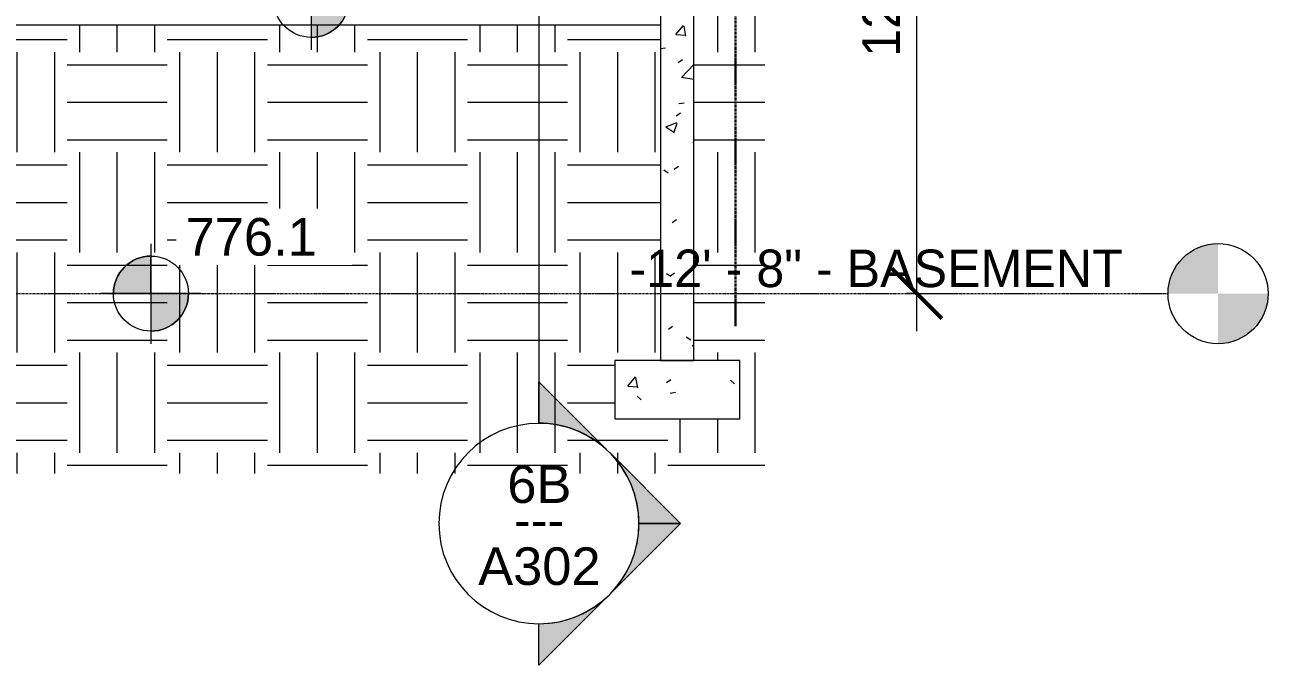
# Model space of a CAD drawing. Header units: inches. Extents: x 1822 to 8392, y -297 to 673.
# Drawn here: x 8094 to 8392.1, y -241 to -87.6 of the extents above; entities that cross this region are included whole.
import ezdxf

# ---------------------------------------------------------------- set-up
doc = ezdxf.new("R2010")
doc.units = ezdxf.units.IN
doc.header["$MEASUREMENT"] = 0
doc.linetypes.add('Grid Line 1_2_', pattern=[0.875, 0.5, -0.125, 0.125, -0.125])
doc.linetypes.add('Grid Line 1_2__2_', pattern=[0.875, 0.5, -0.125, 0.125, -0.125])
for name, color, linetype, lineweight in [('0-4', 250, 'Continuous', 5), ('A-ANNO-DIMS', 211, 'Continuous', 9), ('A-ANNO-DIMS-96', 211, 'Continuous', 9), ('A-FLOR-LEVL', 51, 'Continuous', 9), ('A-FLOR-LEVL-4', 51, 'Grid Line 1_2_', 9), ('A-WALL-1', 7, 'Continuous', 9), ('A-WALL-PATT-3', 252, 'Continuous', 9), ('C-TOPO', 7, 'Continuous', 9), ('C-TOPO-1', 252, 'Continuous', 9), ('G-ANNO-DIMS', 111, 'Continuous', 9), ('G-ANNO-SYMB', 111, 'Continuous', 9), ('S-FNDN-2', 7, 'Continuous', 9), ('S-FNDN-6', 252, 'Continuous', 9), ('S-GRID-1', 1, 'Grid Line 1_2__2_', 30)]:
    doc.layers.add(name, color=color, linetype=linetype, lineweight=lineweight)
doc.styles.add('Arial', font='arial.ttf', dxfattribs={"height": 9})
doc.styles.add('Century Gothic', font='ufonts.com_century-gothic.ttf', dxfattribs={"height": 9})
doc.dimstyles.new('OD__1__Tol__', dxfattribs={"dimscale": 12, "dimtxt": 9.397514, "dimasz": 1, "dimexe": 0.75, "dimexo": 0.5, "dimgap": 0.125, "dimtad": 1, "dimdec": 0, "dimzin": 3, "dimdsep": 46, "dimlunit": 4, "dimtxsty": 'Century Gothic', "dimblk1": 'OBLIQUE', "dimblk2": 'OBLIQUE', "dimsah": 1, "dimcen": 0.09, "dimdle": 0.75, "dimazin": 0, "dimtfac": 1, "dimtdec": 4, "dimtix": 1, "dimtmove": 0, "dimatfit": 3, "dimfxl": 1, "dimtvp": 1, "dimtfill": 1, "dimfrac": 2, "dimtolj": 1, "dimtzin": 0, "dimarcsym": 2})
pattern_1 = [(0, (2872.12, 124.832), (24, 24), [24, -24]), (0, (2872.12, 133.832), (24, 24), [24, -24]), (0, (2872.12, 142.832), (24, 24), [24, -24]), (90, (2875.12, 145.832), (-24, 24), [24, -24]), (90, (2884.12, 145.832), (-24, 24), [24, -24]), (90, (2893.12, 145.832), (-24, 24), [24, -24])]
pattern_2 = [(50, (2872.12, 124.832), (27.5427, -2.4099), [2.88, -31.68]), (355, (2872.12, 124.832), (-5.3278, 28.8843), [2.304, -25.344]), (100.451, (2874.416, 124.63), (22.2153, 26.474), [2.448, -26.924]), (46.184, (2872.12, 132.512), (40.982, -6.3564), [4.32, -47.52]), (96.636, (2875.536, 131.982), (35.8907, 37.406), [3.671, -40.386]), (351.184, (2872.12, 132.51), (35.891, 37.4062), [3.456, -38.016]), (21, (2875.96, 130.592), (22.921, -15.4607), [2.88, -31.68]), (326, (2875.96, 130.592), (9.3435, 27.8457), [2.304, -25.344]), (71.451, (2877.87, 129.303), (32.2648, 12.3844), [2.448, -26.924]), (37.5, (2872.121, 124.832), (0.46686, 12.7827), [1.267, -23.77, 1.267, -24.461, -25.44]), (37.5, (2872.121, 124.832), (0.46686, 12.7827), [-50.765, 1.267, -24.173]), (7.5, (2872.121, 124.832), (10.1016, 15.1451), [1.267, -13.402, 1.267, -23.194, -9.696]), (7.5, (2872.121, 124.832), (10.1016, 15.1451), [-39.13, 1.267, -8.429]), (327.5, (2863.558, 124.832), (20.49916, -0.86578), [1.267, -8.333, 1.267, -28.685, -39.744]), (327.5, (2863.558, 124.832), (20.49916, -0.86578), [-39.552, 1.267, -38.477]), (317.5, (2859.718, 124.832), (22.3948, 3.8443), [1.267, -11.213, 1.267, -18.624, -28.224]), (317.5, (2859.718, 124.832), (22.3948, 3.8443), [-32.371, 1.267, -26.957])]

# ---------------------------------------------------------------- blocks, each defined once
blk = doc.blocks.new('CTR  - Topography_rvt-3-SECTION AT INTAKE AREA WELL')
at = {"layer": 'C-TOPO-1'}
h = blk.add_hatch(dxfattribs=at)
h.set_pattern_fill('FP_164', color=256, style=0, pattern_type=2)
h.set_pattern_definition(pattern_1)
h.paths.add_polyline_path([(3145.65, -195.13), (3161.33, -195.13), (3161.33, -16.5), (3144.32, -16.45), (3144.32, -168), (3155.32, -168), (3155.32, -182), (3144.32, -182), (3144.32, -195.13)], flags=0)
h = blk.add_hatch(dxfattribs=at)
h.set_pattern_fill('FP_164', color=256, style=0, pattern_type=2)
h.set_pattern_definition(pattern_1)
h.paths.add_polyline_path([(3125.32, -195.13), (3144.32, -195.13), (3144.32, -182), (3125.32, -182), (3125.32, -168), (3136.32, -168), (3136.32, -87.61), (2640.32, -87.61), (2640.32, -168), (2651.32, -168), (2651.32, -182), (2632.32, -182), (2632.32, -195.13), (3120.6, -195.13)], flags=0)
at = {"layer": 'C-TOPO'}
for p, q in [((2962.99, -87.61), (3120.6, -87.61)), ((3120.6, -87.61), (3136.32, -87.61))]:
    blk.add_line(p, q, dxfattribs=at)
blk = doc.blocks.new('CTR - 1st Phase - Structure_rvt-3-SECTION AT INTAKE AREA WELL')
at = {"layer": 'A-WALL-PATT-3'}
h = blk.add_hatch(dxfattribs=at)
h.set_pattern_fill('FP_169', color=256, style=0, pattern_type=2)
h.set_pattern_definition(pattern_2)
h.paths.add_polyline_path([(3144.32, -168), (3144.32, -12.5), (3136.32, -12.5), (3136.32, -168)], flags=0)
at = {"layer": 'S-FNDN-6'}
h = blk.add_hatch(dxfattribs=at)
h.set_pattern_fill('FP_169', color=256, style=0, pattern_type=2)
h.set_pattern_definition(pattern_2)
h.paths.add_polyline_path([(3145.75, -182), (3155.32, -182), (3155.32, -168), (3125.32, -168), (3125.32, -182), (3144.32, -182)], flags=0)
at = {"layer": 'A-WALL-1'}
for p, q in [((3136.32, -12.5), (3136.32, -168)), ((3144.32, -168), (3144.32, -12.5)), ((3136.32, -168), (3144.32, -168))]:
    blk.add_line(p, q, dxfattribs=at)
at = {"layer": 'S-FNDN-2'}
for p, q in [((3155.32, -168), (3125.32, -168)), ((3125.32, -168), (3125.32, -182)), ((3155.32, -182), (3155.32, -168)), ((3125.32, -182), (3155.32, -182))]:
    blk.add_line(p, q, dxfattribs=at)
at = {"layer": 'S-GRID-1'}
blk.add_line((3154.32, -159.84), (3154.32, 225.14), dxfattribs=at)
blk = doc.blocks.new('Level - Level Head - Circle-50818-SECTION AT INTAKE AREA WELL')
at = {"layer": 'A-FLOR-LEVL'}
h = blk.add_hatch(color=256, dxfattribs=at)
edge = h.paths.add_edge_path(flags=0)
edge.add_line((3270.02, 0), (3258.02, 0))
edge.add_arc((3270.02, 0), 12, 90, 180, ccw=False)
edge.add_line((3270.02, 12), (3270.02, 0))
h = blk.add_hatch(color=256, dxfattribs=at)
edge = h.paths.add_edge_path(flags=0)
edge.add_line((3270.02, -12), (3270.02, 0))
edge.add_line((3270.02, 0), (3282.02, 0))
edge.add_arc((3270.02, 0), 12, 270, 360, ccw=False)
blk.add_circle((3270.02, 0), 12, dxfattribs=at)
blk = doc.blocks.new('Section - Section Head - Filled-22785-SECTION AT INTAKE AREA WELL')
at = {"layer": 'G-ANNO-SYMB'}
h = blk.add_hatch(color=256, dxfattribs=at)
edge = h.paths.add_edge_path(flags=0)
edge.add_line((3123.25, -189.24), (3107.15, -173.14))
edge.add_line((3107.15, -173.14), (3107.15, -183.05))
edge.add_arc((3107.15, -207.08), 24.03, 47.9216, 90, ccw=False)
h = blk.add_hatch(color=256, dxfattribs=at)
edge = h.paths.add_edge_path(flags=0)
edge.add_arc((3107.15, -207.08), 24, 0, 45, ccw=False)
edge.add_line((3131.15, -207.08), (3141.09, -207.08))
edge.add_line((3141.09, -207.08), (3124.12, -190.11))
h = blk.add_hatch(color=256, dxfattribs=at)
edge = h.paths.add_edge_path(flags=0)
edge.add_line((3124.12, -224.05), (3141.09, -207.08))
edge.add_line((3141.09, -207.08), (3131.15, -207.08))
edge.add_arc((3107.15, -207.08), 24, 315, 360, ccw=False)
h = blk.add_hatch(color=256, dxfattribs=at)
edge = h.paths.add_edge_path(flags=0)
edge.add_arc((3107.15, -207.08), 24.03, 270, 312.0784, ccw=False)
edge.add_line((3107.15, -231.11), (3107.15, -241.02))
edge.add_line((3107.15, -241.02), (3123.25, -224.92))
for p, q in [((3107.15, -183.05), (3107.15, -173.14)), ((3107.15, -173.14), (3123.25, -189.24)), ((3124.12, -190.11), (3141.09, -207.08)), ((3141.09, -207.08), (3124.12, -224.05)), ((3131.15, -207.08), (3141.09, -207.08)), ((3141.09, -207.08), (3131.15, -207.08)), ((3123.25, -224.92), (3107.15, -241.02)), ((3107.15, -241.02), (3107.15, -231.11))]:
    blk.add_line(p, q, dxfattribs=at)
for centre, radius, start, end in [((3107.15, -207.11), 24, 90, 270), ((3107.15, -207.08), 24.03, 47.9216, 90), ((3107.15, -207.11), 24, 270, 90), ((3107.15, -207.08), 24, 360, 45), ((3107.15, -207.08), 24, 315, 360), ((3107.15, -207.08), 24.03, 270, 312.0784)]:
    blk.add_arc(centre, radius, start, end, dxfattribs=at)
blk = doc.blocks.new('DIMBLOCK15-SECTION AT INTAKE AREA WELL')
at = {"layer": 'A-ANNO-DIMS-96'}
for p, q in [((8307.85, -161), (8307.85, 9)), ((8305.37, 0), (8316.85, 0)), ((8307.85, 0), (8305.37, 0)), ((8305.37, -152), (8316.85, -152)), ((8307.85, -152), (8305.37, -152))]:
    blk.add_line(p, q, dxfattribs=at)
at = {"layer": 'A-ANNO-DIMS-96', "lineweight": 50}
for p, q in [((8307.85, 0), (8301.85, 6)), ((8307.85, 0), (8313.85, -6)), ((8307.85, -152), (8301.85, -146)), ((8307.85, -152), (8313.85, -158))]:
    blk.add_line(p, q, dxfattribs=at)
at = {"layer": 'A-ANNO-DIMS-96', "color": 0, "insert": (8294.82, -95.24), "char_height": 9, "width": 46.1821, "attachment_point": 1, "rotation": 90, "line_spacing_factor": 0.984502, "style": 'Century Gothic', "bg_fill": 3, "box_fill_scale": 1.25, "bg_fill_color": 256, "bg_fill_true_color": 13158600, "bg_fill_transparency": 0}
blk.add_mtext('12\' - 8"', dxfattribs=at)
blk = doc.blocks.new('_Oblique')
at = {"color": 0, "linetype": 'ByBlock', "lineweight": -2}
blk.add_line((-0.5, -0.5), (0.5, 0.5), dxfattribs=at)
blk = doc.blocks.new('Spot Elevations - Spot Elevation - Target Filled-49714-SECTION AT INTAKE AREA WELL')
at = {"layer": 'G-ANNO-DIMS'}
h = blk.add_hatch(color=256, dxfattribs=at)
edge = h.paths.add_edge_path(flags=0)
edge.add_line((3052.56, -81.6), (3043.56, -81.6))
edge.add_arc((3052.56, -81.6), 9, 90, 180, ccw=False)
edge.add_line((3052.56, -72.6), (3052.56, -81.6))
h = blk.add_hatch(color=256, dxfattribs=at)
edge = h.paths.add_edge_path(flags=0)
edge.add_line((3052.56, -81.6), (3061.56, -81.6))
edge.add_arc((3052.56, -81.6), 9, 270, 360, ccw=False)
edge.add_line((3052.56, -90.6), (3052.56, -81.6))
for p, q in [((3052.56, -69.66), (3052.56, -93.6)), ((3052.56, -81.6), (3052.56, -72.6)), ((3064.56, -81.6), (3040.56, -81.6)), ((3043.56, -81.6), (3052.56, -81.6)), ((3052.56, -81.6), (3052.56, -90.6)), ((3061.56, -81.6), (3052.56, -81.6))]:
    blk.add_line(p, q, dxfattribs=at)
blk.add_circle((3052.56, -81.6), 9, dxfattribs=at)
for start, end in [(90, 180), (270, 360)]:
    blk.add_arc((3052.56, -81.6), 9, start, end, dxfattribs=at)

msp = doc.modelspace()

# ---------------------------------------------------------------- linework, layer by layer
at = {"layer": 'A-FLOR-LEVL-4'}
msp.add_line((7596.32459, -152), (8368.11551, -152), dxfattribs=at)
at = {"layer": 'G-ANNO-SYMB'}
msp.add_line((8217.24782, 157.4431), (8217.24782, -183.08028), dxfattribs=at)

# ---------------------------------------------------------------- block references
at = {"layer": '0-4'}
for name in ['CTR - 1st Phase - Structure_rvt-3-SECTION AT INTAKE AREA WELL', 'CTR  - Topography_rvt-3-SECTION AT INTAKE AREA WELL']:
    msp.add_blockref(name, (5110.09905, 0), dxfattribs=at)
at = {"layer": 'A-FLOR-LEVL'}
msp.add_blockref('Level - Level Head - Circle-50818-SECTION AT INTAKE AREA WELL', (5110.09905, -152), dxfattribs=at)
at = {"layer": 'G-ANNO-DIMS'}
for p in [(5110.09905, 0), (5071.66267, -70.39844)]:
    msp.add_blockref('Spot Elevations - Spot Elevation - Target Filled-49714-SECTION AT INTAKE AREA WELL', p, dxfattribs=at)
at = {"layer": 'G-ANNO-SYMB'}
msp.add_blockref('Section - Section Head - Filled-22785-SECTION AT INTAKE AREA WELL', (5110.09905, 0), dxfattribs=at)

# ---------------------------------------------------------------- texts
at = {"layer": 'A-FLOR-LEVL', "insert": (8238.99523, -141.44922), "char_height": 9, "width": 142.713, "attachment_point": 1, "style": 'Century Gothic'}
msp.add_mtext('-12\' - 8" - BASEMENT', dxfattribs=at)
at = {"layer": 'G-ANNO-SYMB', "char_height": 9, "attachment_point": 1}
for s, insert, width, style in [('6B', (8209.67487, -193.17164), 18.786, 'Arial'), ('---', (8211.27553, -201.67833), 15.453, 'Century Gothic'), ('A302', (8202.68275, -212.80788), 35.754, 'Arial')]:
    msp.add_mtext(s, dxfattribs=dict(at, insert=insert, width=width, style=style))

# ---------------------------------------------------------------- next in the draw order: texts
at = {"layer": 'G-ANNO-DIMS', "insert": (8132.52288, -133.89213), "char_height": 9, "width": 37.6837877, "attachment_point": 1, "line_spacing_factor": 0.941778, "style": 'Arial', "bg_fill": 3, "box_fill_scale": 1.25, "bg_fill_color": 256, "bg_fill_true_color": 13158600, "bg_fill_transparency": 0}
msp.add_mtext('776.1', dxfattribs=at)

# ---------------------------------------------------------------- next in the draw order: dimensions: what is measured, and where the dimension line sits
at = {"layer": 'A-ANNO-DIMS'}
dim = msp.add_linear_dim(base=(8307.85333, 0), p1=(8299.36805, -152), p2=(8299.36805, 0), angle=90, dimstyle='OD__1__Tol__', override={"dimpost": '<>', "dimfxl": 152}, dxfattribs=at)
dim.commit()
dim.dimension.update_dxf_attribs({"geometry": 'DIMBLOCK15-SECTION AT INTAKE AREA WELL', "text_midpoint": (8301.62695, -76)})

doc.saveas('drawing.dxf')
